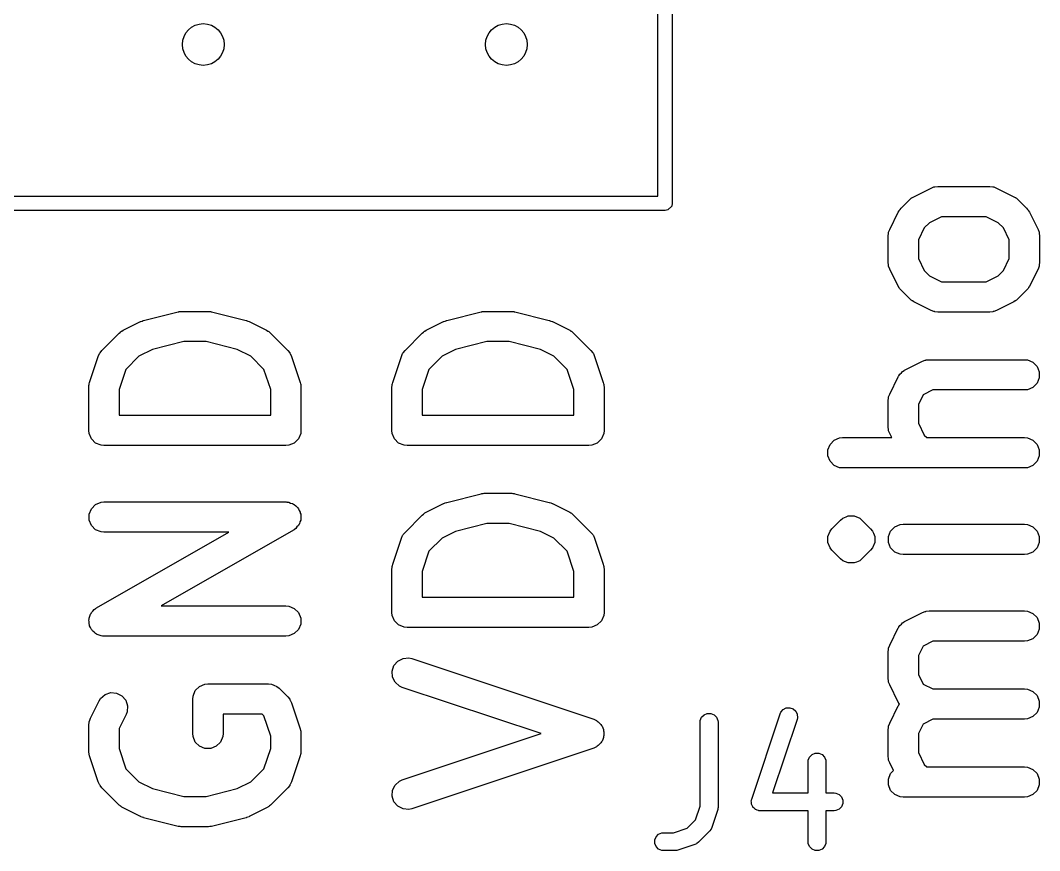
# Model space of a CAD drawing. Extents: x 0.05 to 1.97, y 0.05 to 3.57.
# Drawn here: x 1.5897 to 1.9259, y 2.5341 to 2.8079 of the extents above; entities that cross this region are included whole.
import ezdxf

# ---------------------------------------------------------------- set-up
doc = ezdxf.new("R2010")
doc.units = 0
doc.header["$MEASUREMENT"] = 0
doc.layers.add('BLACK', color=7, linetype='CONTINUOUS')

msp = doc.modelspace()

# ---------------------------------------------------------------- linework, layer by layer
at = {"layer": 'BLACK', "linetype": 'CONTINUOUS'}
for p, q in [((1.8, 2.75), (1.8, 2.95)), ((1.80472, 2.95236), (1.80472, 2.74764)), ((1.88442, 2.7498), (1.89013, 2.75266)), ((1.89013, 2.75266), (1.89105, 2.75301)), ((1.89105, 2.75301), (1.89123, 2.75302)), ((1.89123, 2.75302), (1.89139, 2.75309)), ((1.89139, 2.75309), (1.89237, 2.75319)), ((1.89237, 2.75319), (1.90951, 2.75319)), ((1.90951, 2.75319), (1.91048, 2.75309)), ((1.91048, 2.75309), (1.91065, 2.75302)), ((1.91065, 2.75302), (1.91083, 2.75301)), ((1.91083, 2.75301), (1.91175, 2.75266)), ((1.91175, 2.75266), (1.91746, 2.7498)), ((0.30236, 2.75), (1.8, 2.75)), ((1.80472, 2.74764), (1.80454, 2.74673)), ((1.88026, 2.74601), (1.88312, 2.74887)), ((1.88312, 2.74887), (1.8835, 2.74918)), ((1.8835, 2.74918), (1.88359, 2.74928)), ((1.88359, 2.74928), (1.88374, 2.74938)), ((1.88374, 2.74938), (1.88387, 2.74949)), ((1.88387, 2.74949), (1.884, 2.74954)), ((1.884, 2.74954), (1.88442, 2.7498)), ((1.91746, 2.7498), (1.91788, 2.74954)), ((1.91788, 2.74954), (1.918, 2.74949)), ((1.918, 2.74949), (1.91814, 2.74938)), ((1.91814, 2.74938), (1.91829, 2.74928)), ((1.91829, 2.74928), (1.91838, 2.74918)), ((1.91838, 2.74918), (1.91876, 2.74887)), ((1.91876, 2.74887), (1.92162, 2.74601)), ((1.80236, 2.74528), (0.3, 2.74528)), ((1.80327, 2.74546), (1.80236, 2.74528)), ((1.80454, 2.74673), (1.80327, 2.74546)), ((1.87647, 2.739), (1.87932, 2.74471)), ((1.87932, 2.74471), (1.87959, 2.74513)), ((1.87959, 2.74513), (1.87964, 2.74525)), ((1.87964, 2.74525), (1.87975, 2.74539)), ((1.87975, 2.74539), (1.87985, 2.74554)), ((1.87985, 2.74554), (1.87994, 2.74563)), ((1.87994, 2.74563), (1.88026, 2.74601)), ((1.92162, 2.74601), (1.92193, 2.74563)), ((1.92193, 2.74563), (1.92203, 2.74554)), ((1.92203, 2.74554), (1.92213, 2.74539)), ((1.92213, 2.74539), (1.92224, 2.74525)), ((1.92224, 2.74525), (1.92229, 2.74513)), ((1.92229, 2.74513), (1.92255, 2.74471)), ((1.92255, 2.74471), (1.92541, 2.739)), ((1.88961, 2.74122), (1.8879, 2.73951)), ((1.89355, 2.74319), (1.88961, 2.74122)), ((1.90833, 2.74319), (1.89355, 2.74319)), ((1.91226, 2.74122), (1.90833, 2.74319)), ((1.91397, 2.73951), (1.91226, 2.74122)), ((1.87594, 2.73676), (1.87603, 2.73774)), ((1.87603, 2.73774), (1.8761, 2.7379)), ((1.8761, 2.7379), (1.87612, 2.73808)), ((1.87612, 2.73808), (1.87647, 2.739)), ((1.8879, 2.73951), (1.88594, 2.73558)), ((1.91594, 2.73558), (1.91397, 2.73951)), ((1.92541, 2.739), (1.92576, 2.73808)), ((1.92576, 2.73808), (1.92577, 2.7379)), ((1.92577, 2.7379), (1.92584, 2.73774)), ((1.92584, 2.73774), (1.92594, 2.73676)), ((1.87594, 2.72819), (1.87594, 2.73676)), ((1.88594, 2.73558), (1.88594, 2.72937)), ((1.91594, 2.72937), (1.91594, 2.73558)), ((1.92594, 2.73676), (1.92594, 2.72819)), ((1.87603, 2.72721), (1.87594, 2.72819)), ((1.88594, 2.72937), (1.8879, 2.72544)), ((1.91397, 2.72544), (1.91594, 2.72937)), ((1.92594, 2.72819), (1.92584, 2.72721)), ((1.8761, 2.72705), (1.87603, 2.72721)), ((1.87612, 2.72687), (1.8761, 2.72705)), ((1.87647, 2.72595), (1.87612, 2.72687)), ((1.87932, 2.72024), (1.87647, 2.72595)), ((1.8879, 2.72544), (1.88961, 2.72373)), ((1.91226, 2.72373), (1.91397, 2.72544)), ((1.92541, 2.72595), (1.92255, 2.72024)), ((1.92576, 2.72687), (1.92541, 2.72595)), ((1.92577, 2.72705), (1.92576, 2.72687)), ((1.92584, 2.72721), (1.92577, 2.72705)), ((1.88961, 2.72373), (1.89355, 2.72176)), ((1.89355, 2.72176), (1.90833, 2.72176)), ((1.90833, 2.72176), (1.91226, 2.72373)), ((1.87959, 2.71982), (1.87932, 2.72024)), ((1.87964, 2.7197), (1.87959, 2.71982)), ((1.87975, 2.71956), (1.87964, 2.7197)), ((1.87985, 2.71941), (1.87975, 2.71956)), ((1.87994, 2.71932), (1.87985, 2.71941)), ((1.88026, 2.71894), (1.87994, 2.71932)), ((1.88312, 2.71608), (1.88026, 2.71894)), ((1.92162, 2.71894), (1.91876, 2.71608)), ((1.92193, 2.71932), (1.92162, 2.71894)), ((1.92203, 2.71941), (1.92193, 2.71932)), ((1.92213, 2.71956), (1.92203, 2.71941)), ((1.92224, 2.7197), (1.92213, 2.71956)), ((1.92229, 2.71982), (1.92224, 2.7197)), ((1.92255, 2.72024), (1.92229, 2.71982)), ((1.8835, 2.71577), (1.88312, 2.71608)), ((1.88359, 2.71567), (1.8835, 2.71577)), ((1.88374, 2.71557), (1.88359, 2.71567)), ((1.88387, 2.71546), (1.88374, 2.71557)), ((1.884, 2.71541), (1.88387, 2.71546)), ((1.88442, 2.71515), (1.884, 2.71541)), ((1.89013, 2.71229), (1.88442, 2.71515)), ((1.91746, 2.71515), (1.91175, 2.71229)), ((1.91788, 2.71541), (1.91746, 2.71515)), ((1.918, 2.71546), (1.91788, 2.71541)), ((1.91814, 2.71557), (1.918, 2.71546)), ((1.91829, 2.71567), (1.91814, 2.71557)), ((1.91838, 2.71577), (1.91829, 2.71567)), ((1.91876, 2.71608), (1.91838, 2.71577)), ((1.63031, 2.70899), (1.64174, 2.71184)), ((1.64174, 2.71184), (1.64191, 2.71187)), ((1.64191, 2.71187), (1.64198, 2.7119)), ((1.64198, 2.7119), (1.64234, 2.71193)), ((1.64234, 2.71193), (1.64271, 2.71199)), ((1.64271, 2.71199), (1.64278, 2.71198)), ((1.64278, 2.71198), (1.64295, 2.71199)), ((1.64295, 2.71199), (1.65152, 2.71199)), ((1.65152, 2.71199), (1.65169, 2.71198)), ((1.65169, 2.71198), (1.65177, 2.71199)), ((1.65177, 2.71199), (1.65213, 2.71193)), ((1.65213, 2.71193), (1.6525, 2.7119)), ((1.6525, 2.7119), (1.65257, 2.71187)), ((1.65257, 2.71187), (1.65274, 2.71184)), ((1.65274, 2.71184), (1.66416, 2.70899)), ((1.73031, 2.70899), (1.74174, 2.71184)), ((1.74174, 2.71184), (1.74191, 2.71187)), ((1.74191, 2.71187), (1.74198, 2.7119)), ((1.74198, 2.7119), (1.74234, 2.71193)), ((1.74234, 2.71193), (1.74271, 2.71199)), ((1.74271, 2.71199), (1.74278, 2.71198)), ((1.74278, 2.71198), (1.74295, 2.71199)), ((1.74295, 2.71199), (1.75152, 2.71199)), ((1.75152, 2.71199), (1.75169, 2.71198)), ((1.75169, 2.71198), (1.75177, 2.71199)), ((1.75177, 2.71199), (1.75213, 2.71193)), ((1.75213, 2.71193), (1.7525, 2.7119)), ((1.7525, 2.7119), (1.75257, 2.71187)), ((1.75257, 2.71187), (1.75274, 2.71184)), ((1.75274, 2.71184), (1.76416, 2.70899)), ((1.89105, 2.71194), (1.89013, 2.71229)), ((1.89123, 2.71193), (1.89105, 2.71194)), ((1.89139, 2.71186), (1.89123, 2.71193)), ((1.89237, 2.71176), (1.89139, 2.71186)), ((1.90951, 2.71176), (1.89237, 2.71176)), ((1.91048, 2.71186), (1.90951, 2.71176)), ((1.91065, 2.71193), (1.91048, 2.71186)), ((1.91083, 2.71194), (1.91065, 2.71193)), ((1.91175, 2.71229), (1.91083, 2.71194)), ((1.62357, 2.70575), (1.62929, 2.70861)), ((1.62929, 2.70861), (1.62936, 2.70863)), ((1.62936, 2.70863), (1.62939, 2.70866)), ((1.62939, 2.70866), (1.6298, 2.7088)), ((1.6298, 2.7088), (1.6302, 2.70896)), ((1.6302, 2.70896), (1.63024, 2.70896)), ((1.63024, 2.70896), (1.63031, 2.70899)), ((1.66416, 2.70899), (1.66424, 2.70896)), ((1.66424, 2.70896), (1.66427, 2.70896)), ((1.66427, 2.70896), (1.66468, 2.7088)), ((1.66468, 2.7088), (1.66509, 2.70866)), ((1.66509, 2.70866), (1.66512, 2.70863)), ((1.66512, 2.70863), (1.66519, 2.70861)), ((1.66519, 2.70861), (1.6709, 2.70575)), ((1.72357, 2.70575), (1.72929, 2.70861)), ((1.72929, 2.70861), (1.72936, 2.70863)), ((1.72936, 2.70863), (1.72939, 2.70866)), ((1.72939, 2.70866), (1.7298, 2.7088)), ((1.7298, 2.7088), (1.7302, 2.70896)), ((1.7302, 2.70896), (1.73024, 2.70896)), ((1.73024, 2.70896), (1.73031, 2.70899)), ((1.76416, 2.70899), (1.76424, 2.70896)), ((1.76424, 2.70896), (1.76427, 2.70896)), ((1.76427, 2.70896), (1.76468, 2.7088)), ((1.76468, 2.7088), (1.76509, 2.70866)), ((1.76509, 2.70866), (1.76512, 2.70863)), ((1.76512, 2.70863), (1.76519, 2.70861)), ((1.76519, 2.70861), (1.7709, 2.70575)), ((1.61656, 2.6991), (1.62227, 2.70481)), ((1.62227, 2.70481), (1.62266, 2.70513)), ((1.62266, 2.70513), (1.62274, 2.70523)), ((1.62274, 2.70523), (1.62289, 2.70532)), ((1.62289, 2.70532), (1.62303, 2.70544)), ((1.62303, 2.70544), (1.62315, 2.70549)), ((1.62315, 2.70549), (1.62357, 2.70575)), ((1.6709, 2.70575), (1.67132, 2.70549)), ((1.67132, 2.70549), (1.67144, 2.70544)), ((1.67144, 2.70544), (1.67158, 2.70532)), ((1.67158, 2.70532), (1.67173, 2.70523)), ((1.67173, 2.70523), (1.67182, 2.70513)), ((1.67182, 2.70513), (1.6722, 2.70481)), ((1.6722, 2.70481), (1.67792, 2.6991)), ((1.71656, 2.6991), (1.72227, 2.70481)), ((1.72227, 2.70481), (1.72266, 2.70513)), ((1.72266, 2.70513), (1.72274, 2.70523)), ((1.72274, 2.70523), (1.72289, 2.70532)), ((1.72289, 2.70532), (1.72303, 2.70544)), ((1.72303, 2.70544), (1.72315, 2.70549)), ((1.72315, 2.70549), (1.72357, 2.70575)), ((1.7709, 2.70575), (1.77132, 2.70549)), ((1.77132, 2.70549), (1.77144, 2.70544)), ((1.77144, 2.70544), (1.77158, 2.70532)), ((1.77158, 2.70532), (1.77173, 2.70523)), ((1.77173, 2.70523), (1.77182, 2.70513)), ((1.77182, 2.70513), (1.7722, 2.70481)), ((1.7722, 2.70481), (1.77792, 2.6991)), ((1.64357, 2.70199), (1.63327, 2.69942)), ((1.65091, 2.70199), (1.64357, 2.70199)), ((1.66121, 2.69942), (1.65091, 2.70199)), ((1.74357, 2.70199), (1.73327, 2.69942)), ((1.75091, 2.70199), (1.74357, 2.70199)), ((1.76121, 2.69942), (1.75091, 2.70199)), ((1.61249, 2.68857), (1.61535, 2.69715)), ((1.61535, 2.69715), (1.61575, 2.69804)), ((1.61575, 2.69804), (1.61587, 2.69818)), ((1.61587, 2.69818), (1.61594, 2.69834)), ((1.61594, 2.69834), (1.61656, 2.6991)), ((1.62877, 2.69717), (1.62446, 2.69286)), ((1.63327, 2.69942), (1.62877, 2.69717)), ((1.6657, 2.69717), (1.66121, 2.69942)), ((1.67001, 2.69286), (1.6657, 2.69717)), ((1.67792, 2.6991), (1.67854, 2.69834)), ((1.67854, 2.69834), (1.67861, 2.69818)), ((1.67861, 2.69818), (1.67872, 2.69804)), ((1.67872, 2.69804), (1.67912, 2.69715)), ((1.67912, 2.69715), (1.68198, 2.68857)), ((1.71249, 2.68857), (1.71535, 2.69715)), ((1.71535, 2.69715), (1.71575, 2.69804)), ((1.71575, 2.69804), (1.71587, 2.69818)), ((1.71587, 2.69818), (1.71594, 2.69834)), ((1.71594, 2.69834), (1.71656, 2.6991)), ((1.72877, 2.69717), (1.72446, 2.69286)), ((1.73327, 2.69942), (1.72877, 2.69717)), ((1.7657, 2.69717), (1.76121, 2.69942)), ((1.77001, 2.69286), (1.7657, 2.69717)), ((1.77792, 2.6991), (1.77854, 2.69834)), ((1.77854, 2.69834), (1.77861, 2.69818)), ((1.77861, 2.69818), (1.77872, 2.69804)), ((1.77872, 2.69804), (1.77912, 2.69715)), ((1.77912, 2.69715), (1.78198, 2.68857)), ((1.88156, 2.69266), (1.88727, 2.69552)), ((1.88727, 2.69552), (1.88819, 2.69587)), ((1.88819, 2.69587), (1.88837, 2.69588)), ((1.88837, 2.69588), (1.88853, 2.69595)), ((1.88853, 2.69595), (1.88951, 2.69605)), ((1.88951, 2.69605), (1.92094, 2.69605)), ((1.92094, 2.69605), (1.92191, 2.69595)), ((1.92191, 2.69595), (1.92372, 2.6952)), ((1.92372, 2.6952), (1.9251, 2.69382)), ((1.9251, 2.69382), (1.92584, 2.69202)), ((1.62446, 2.69286), (1.62224, 2.68618)), ((1.67224, 2.68618), (1.67001, 2.69286)), ((1.72446, 2.69286), (1.72224, 2.68618)), ((1.77224, 2.68618), (1.77001, 2.69286)), ((1.87647, 2.68471), (1.87932, 2.69043)), ((1.87932, 2.69043), (1.87943, 2.69059)), ((1.87943, 2.69059), (1.87945, 2.69067)), ((1.87945, 2.69067), (1.87953, 2.69076)), ((1.87953, 2.69076), (1.87985, 2.69125)), ((1.87985, 2.69125), (1.88032, 2.69167)), ((1.88032, 2.69167), (1.88073, 2.69214)), ((1.88073, 2.69214), (1.88122, 2.69245)), ((1.88122, 2.69245), (1.88132, 2.69253)), ((1.88132, 2.69253), (1.8814, 2.69256)), ((1.8814, 2.69256), (1.88156, 2.69266)), ((1.92584, 2.69202), (1.92584, 2.69007)), ((1.61224, 2.68699), (1.61229, 2.68749)), ((1.61224, 2.67271), (1.61224, 2.68699)), ((1.61228, 2.68762), (1.61232, 2.68779)), ((1.61229, 2.68749), (1.61228, 2.68762)), ((1.61232, 2.68779), (1.61233, 2.68797)), ((1.61233, 2.68797), (1.61238, 2.68809)), ((1.61238, 2.68809), (1.61249, 2.68857)), ((1.68198, 2.68857), (1.68209, 2.68809)), ((1.68209, 2.68809), (1.68214, 2.68797)), ((1.68214, 2.68797), (1.68216, 2.68779)), ((1.68216, 2.68779), (1.6822, 2.68762)), ((1.6822, 2.68762), (1.68219, 2.68749)), ((1.68219, 2.68749), (1.68224, 2.68699)), ((1.68224, 2.68699), (1.68224, 2.67271)), ((1.71224, 2.68699), (1.71229, 2.68749)), ((1.71224, 2.67271), (1.71224, 2.68699)), ((1.71228, 2.68762), (1.71232, 2.68779)), ((1.71229, 2.68749), (1.71228, 2.68762)), ((1.71232, 2.68779), (1.71233, 2.68797)), ((1.71233, 2.68797), (1.71238, 2.68809)), ((1.71238, 2.68809), (1.71249, 2.68857)), ((1.78198, 2.68857), (1.78209, 2.68809)), ((1.78209, 2.68809), (1.78214, 2.68797)), ((1.78214, 2.68797), (1.78216, 2.68779)), ((1.78216, 2.68779), (1.7822, 2.68762)), ((1.7822, 2.68762), (1.78219, 2.68749)), ((1.78219, 2.68749), (1.78224, 2.68699)), ((1.78224, 2.68699), (1.78224, 2.67271)), ((1.92372, 2.68689), (1.92191, 2.68614)), ((1.9251, 2.68827), (1.92372, 2.68689)), ((1.92584, 2.69007), (1.9251, 2.68827)), ((1.62224, 2.68618), (1.62224, 2.67771)), ((1.67224, 2.67771), (1.67224, 2.68618)), ((1.72224, 2.68618), (1.72224, 2.67771)), ((1.77224, 2.67771), (1.77224, 2.68618)), ((1.87603, 2.68345), (1.8761, 2.68362)), ((1.8761, 2.68362), (1.87612, 2.6838)), ((1.87612, 2.6838), (1.87647, 2.68471)), ((1.88752, 2.68446), (1.88594, 2.68129)), ((1.89069, 2.68605), (1.88752, 2.68446)), ((1.92094, 2.68605), (1.89069, 2.68605)), ((1.92191, 2.68614), (1.92094, 2.68605)), ((1.87594, 2.68247), (1.87603, 2.68345)), ((1.87594, 2.6739), (1.87594, 2.68247)), ((1.88594, 2.68129), (1.88594, 2.67508)), ((1.62224, 2.67771), (1.67224, 2.67771)), ((1.72224, 2.67771), (1.77224, 2.67771)), ((1.87603, 2.67293), (1.87594, 2.6739)), ((1.88594, 2.67508), (1.8879, 2.67115)), ((1.61233, 2.67173), (1.61224, 2.67271)), ((1.61308, 2.66993), (1.61233, 2.67173)), ((1.68214, 2.67173), (1.68139, 2.66993)), ((1.68224, 2.67271), (1.68214, 2.67173)), ((1.71233, 2.67173), (1.71224, 2.67271)), ((1.71308, 2.66993), (1.71233, 2.67173)), ((1.78214, 2.67173), (1.78139, 2.66993)), ((1.78224, 2.67271), (1.78214, 2.67173)), ((1.85816, 2.66949), (1.85996, 2.67024)), ((1.85996, 2.67024), (1.86094, 2.67033)), ((1.86094, 2.67033), (1.87713, 2.67033)), ((1.8761, 2.67276), (1.87603, 2.67293)), ((1.87612, 2.67258), (1.8761, 2.67276)), ((1.87647, 2.67167), (1.87612, 2.67258)), ((1.87713, 2.67033), (1.87647, 2.67167)), ((1.8879, 2.67115), (1.88872, 2.67033)), ((1.88872, 2.67033), (1.92094, 2.67033)), ((1.92094, 2.67033), (1.92191, 2.67024)), ((1.92191, 2.67024), (1.92372, 2.66949)), ((1.61446, 2.66855), (1.61308, 2.66993)), ((1.61626, 2.6678), (1.61446, 2.66855)), ((1.61724, 2.66771), (1.61626, 2.6678)), ((1.67724, 2.66771), (1.61724, 2.66771)), ((1.67821, 2.6678), (1.67724, 2.66771)), ((1.68001, 2.66855), (1.67821, 2.6678)), ((1.68139, 2.66993), (1.68001, 2.66855)), ((1.71446, 2.66855), (1.71308, 2.66993)), ((1.71626, 2.6678), (1.71446, 2.66855)), ((1.71724, 2.66771), (1.71626, 2.6678)), ((1.77724, 2.66771), (1.71724, 2.66771)), ((1.77821, 2.6678), (1.77724, 2.66771)), ((1.78001, 2.66855), (1.77821, 2.6678)), ((1.78139, 2.66993), (1.78001, 2.66855)), ((1.85603, 2.66631), (1.85678, 2.66811)), ((1.85678, 2.66811), (1.85816, 2.66949)), ((1.92372, 2.66949), (1.9251, 2.66811)), ((1.9251, 2.66811), (1.92584, 2.66631)), ((1.85603, 2.66436), (1.85603, 2.66631)), ((1.85678, 2.66255), (1.85603, 2.66436)), ((1.92584, 2.66436), (1.9251, 2.66255)), ((1.92584, 2.66631), (1.92584, 2.66436)), ((1.85816, 2.66117), (1.85678, 2.66255)), ((1.85996, 2.66043), (1.85816, 2.66117)), ((1.86094, 2.66033), (1.85996, 2.66043)), ((1.92094, 2.66033), (1.86094, 2.66033)), ((1.92191, 2.66043), (1.92094, 2.66033)), ((1.92372, 2.66117), (1.92191, 2.66043)), ((1.9251, 2.66255), (1.92372, 2.66117)), ((1.73031, 2.64899), (1.74174, 2.65184)), ((1.74174, 2.65184), (1.74191, 2.65187)), ((1.74191, 2.65187), (1.74198, 2.6519)), ((1.74198, 2.6519), (1.74234, 2.65193)), ((1.74234, 2.65193), (1.74271, 2.65199)), ((1.74271, 2.65199), (1.74278, 2.65198)), ((1.74278, 2.65198), (1.74295, 2.65199)), ((1.74295, 2.65199), (1.75152, 2.65199)), ((1.75152, 2.65199), (1.75169, 2.65198)), ((1.75169, 2.65198), (1.75177, 2.65199)), ((1.75177, 2.65199), (1.75213, 2.65193)), ((1.75213, 2.65193), (1.7525, 2.6519)), ((1.7525, 2.6519), (1.75257, 2.65187)), ((1.75257, 2.65187), (1.75274, 2.65184)), ((1.75274, 2.65184), (1.76416, 2.64899)), ((1.61233, 2.64511), (1.61308, 2.64691)), ((1.61308, 2.64691), (1.61446, 2.64829)), ((1.61446, 2.64829), (1.61626, 2.64904)), ((1.61626, 2.64904), (1.61724, 2.64914)), ((1.61724, 2.64914), (1.67724, 2.64914)), ((1.67724, 2.64914), (1.67749, 2.64911)), ((1.67749, 2.64911), (1.67759, 2.64912)), ((1.67759, 2.64912), (1.67771, 2.64909)), ((1.67771, 2.64909), (1.67821, 2.64904)), ((1.67821, 2.64904), (1.67883, 2.64878)), ((1.67883, 2.64878), (1.67947, 2.64861)), ((1.67947, 2.64861), (1.67972, 2.64841)), ((1.67972, 2.64841), (1.68001, 2.64829)), ((1.68001, 2.64829), (1.68049, 2.64782)), ((1.68049, 2.64782), (1.68101, 2.64742)), ((1.68101, 2.64742), (1.68117, 2.64714)), ((1.68117, 2.64714), (1.68139, 2.64691)), ((1.68139, 2.64691), (1.68165, 2.6463)), ((1.72357, 2.64575), (1.72929, 2.64861)), ((1.72929, 2.64861), (1.72936, 2.64863)), ((1.72936, 2.64863), (1.72939, 2.64866)), ((1.72939, 2.64866), (1.7298, 2.6488)), ((1.7298, 2.6488), (1.7302, 2.64896)), ((1.7302, 2.64896), (1.73024, 2.64896)), ((1.73024, 2.64896), (1.73031, 2.64899)), ((1.76416, 2.64899), (1.76424, 2.64896)), ((1.76424, 2.64896), (1.76427, 2.64896)), ((1.76427, 2.64896), (1.76468, 2.6488)), ((1.76468, 2.6488), (1.76509, 2.64866)), ((1.76509, 2.64866), (1.76512, 2.64863)), ((1.76512, 2.64863), (1.76519, 2.64861)), ((1.76519, 2.64861), (1.7709, 2.64575)), ((1.61233, 2.64316), (1.61233, 2.64511)), ((1.61308, 2.64136), (1.61233, 2.64316)), ((1.68165, 2.6463), (1.68198, 2.64572)), ((1.68214, 2.64316), (1.68189, 2.64255)), ((1.68198, 2.64572), (1.68202, 2.64541)), ((1.68202, 2.64541), (1.68214, 2.64511)), ((1.68214, 2.64511), (1.68214, 2.64445)), ((1.68214, 2.64445), (1.68222, 2.64379)), ((1.68222, 2.64379), (1.68214, 2.64348)), ((1.68214, 2.64348), (1.68214, 2.64316)), ((1.71656, 2.6391), (1.72227, 2.64481)), ((1.72227, 2.64481), (1.72266, 2.64513)), ((1.72266, 2.64513), (1.72274, 2.64523)), ((1.72274, 2.64523), (1.72289, 2.64532)), ((1.72289, 2.64532), (1.72303, 2.64544)), ((1.72303, 2.64544), (1.72315, 2.64549)), ((1.72315, 2.64549), (1.72357, 2.64575)), ((1.7709, 2.64575), (1.77132, 2.64549)), ((1.77132, 2.64549), (1.77144, 2.64544)), ((1.77144, 2.64544), (1.77158, 2.64532)), ((1.77158, 2.64532), (1.77173, 2.64523)), ((1.77173, 2.64523), (1.77182, 2.64513)), ((1.77182, 2.64513), (1.7722, 2.64481)), ((1.7722, 2.64481), (1.77792, 2.6391)), ((1.86026, 2.64315), (1.86102, 2.64377)), ((1.86102, 2.64377), (1.86207, 2.64421)), ((1.86207, 2.64421), (1.86282, 2.64452)), ((1.86282, 2.64452), (1.86477, 2.64452)), ((1.86477, 2.64452), (1.86477, 2.64452)), ((1.86477, 2.64452), (1.86657, 2.64377)), ((1.86657, 2.64377), (1.86657, 2.64377)), ((1.86657, 2.64377), (1.86733, 2.64315)), ((1.61446, 2.63998), (1.61308, 2.64136)), ((1.61626, 2.63923), (1.61446, 2.63998)), ((1.67992, 2.63994), (1.67972, 2.63979)), ((1.68001, 2.63998), (1.67992, 2.63994)), ((1.68011, 2.64007), (1.68001, 2.63998)), ((1.68052, 2.64036), (1.68011, 2.64007)), ((1.68092, 2.64089), (1.68052, 2.64036)), ((1.68139, 2.64136), (1.68092, 2.64089)), ((1.68152, 2.64165), (1.68139, 2.64136)), ((1.68171, 2.6419), (1.68152, 2.64165)), ((1.68189, 2.64255), (1.68171, 2.6419)), ((1.74357, 2.64199), (1.73327, 2.63942)), ((1.75091, 2.64199), (1.74357, 2.64199)), ((1.76121, 2.63942), (1.75091, 2.64199)), ((1.85678, 2.63954), (1.8574, 2.6403)), ((1.8574, 2.6403), (1.86026, 2.64315)), ((1.86733, 2.64315), (1.87019, 2.6403)), ((1.87019, 2.6403), (1.87081, 2.63954)), ((1.87678, 2.63954), (1.87816, 2.64092)), ((1.87816, 2.64092), (1.87996, 2.64166)), ((1.87996, 2.64166), (1.88094, 2.64176)), ((1.88094, 2.64176), (1.92094, 2.64176)), ((1.92094, 2.64176), (1.92191, 2.64166)), ((1.92191, 2.64166), (1.92372, 2.64092)), ((1.92372, 2.64092), (1.9251, 2.63954)), ((1.61476, 2.61419), (1.65841, 2.63914)), ((1.61724, 2.63914), (1.61626, 2.63923)), ((1.65841, 2.63914), (1.61724, 2.63914)), ((1.67972, 2.63979), (1.63606, 2.61485)), ((1.71249, 2.62857), (1.71535, 2.63715)), ((1.71535, 2.63715), (1.71575, 2.63804)), ((1.71575, 2.63804), (1.71587, 2.63818)), ((1.71587, 2.63818), (1.71594, 2.63834)), ((1.71594, 2.63834), (1.71656, 2.6391)), ((1.72877, 2.63717), (1.72446, 2.63286)), ((1.73327, 2.63942), (1.72877, 2.63717)), ((1.7657, 2.63717), (1.76121, 2.63942)), ((1.77001, 2.63286), (1.7657, 2.63717)), ((1.77792, 2.6391), (1.77854, 2.63834)), ((1.77854, 2.63834), (1.77861, 2.63818)), ((1.77861, 2.63818), (1.77872, 2.63804)), ((1.77872, 2.63804), (1.77912, 2.63715)), ((1.77912, 2.63715), (1.78198, 2.62857)), ((1.85603, 2.63774), (1.85678, 2.63954)), ((1.85603, 2.63578), (1.85603, 2.63774)), ((1.85678, 2.63954), (1.85678, 2.63954)), ((1.87081, 2.63954), (1.87081, 2.63954)), ((1.87081, 2.63954), (1.87112, 2.63879)), ((1.87112, 2.63879), (1.87156, 2.63774)), ((1.87156, 2.63774), (1.87156, 2.63578)), ((1.87603, 2.63774), (1.87678, 2.63954)), ((1.87603, 2.63578), (1.87603, 2.63774)), ((1.9251, 2.63954), (1.92584, 2.63774)), ((1.92584, 2.63774), (1.92584, 2.63578)), ((1.85678, 2.63398), (1.85603, 2.63578)), ((1.8574, 2.63322), (1.85678, 2.63398)), ((1.86026, 2.63037), (1.8574, 2.63322)), ((1.87019, 2.63322), (1.86733, 2.63037)), ((1.87081, 2.63398), (1.87019, 2.63322)), ((1.87156, 2.63578), (1.87081, 2.63398)), ((1.87081, 2.63398), (1.87081, 2.63398)), ((1.87081, 2.63398), (1.87081, 2.63398)), ((1.87678, 2.63398), (1.87603, 2.63578)), ((1.87816, 2.6326), (1.87678, 2.63398)), ((1.9251, 2.63398), (1.92372, 2.6326)), ((1.92584, 2.63578), (1.9251, 2.63398)), ((1.72446, 2.63286), (1.72224, 2.62618)), ((1.77224, 2.62618), (1.77001, 2.63286)), ((1.86102, 2.62975), (1.86026, 2.63037)), ((1.86282, 2.629), (1.86102, 2.62975)), ((1.86657, 2.62975), (1.86552, 2.62931)), ((1.86733, 2.63037), (1.86657, 2.62975)), ((1.86657, 2.62975), (1.86657, 2.62975)), ((1.87996, 2.63186), (1.87816, 2.6326)), ((1.88094, 2.63176), (1.87996, 2.63186)), ((1.92094, 2.63176), (1.88094, 2.63176)), ((1.92191, 2.63186), (1.92094, 2.63176)), ((1.92372, 2.6326), (1.92191, 2.63186)), ((1.71224, 2.62699), (1.71229, 2.62749)), ((1.71224, 2.61271), (1.71224, 2.62699)), ((1.71228, 2.62762), (1.71232, 2.62779)), ((1.71229, 2.62749), (1.71228, 2.62762)), ((1.71232, 2.62779), (1.71233, 2.62797)), ((1.71233, 2.62797), (1.71238, 2.62809)), ((1.71238, 2.62809), (1.71249, 2.62857)), ((1.78198, 2.62857), (1.78209, 2.62809)), ((1.78209, 2.62809), (1.78214, 2.62797)), ((1.78214, 2.62797), (1.78216, 2.62779)), ((1.78216, 2.62779), (1.7822, 2.62762)), ((1.7822, 2.62762), (1.78219, 2.62749)), ((1.78219, 2.62749), (1.78224, 2.62699)), ((1.78224, 2.62699), (1.78224, 2.61271)), ((1.86477, 2.629), (1.86282, 2.629)), ((1.86282, 2.629), (1.86282, 2.629)), ((1.86552, 2.62931), (1.86477, 2.629)), ((1.72224, 2.62618), (1.72224, 2.61771)), ((1.77224, 2.61771), (1.77224, 2.62618)), ((1.72224, 2.61771), (1.77224, 2.61771)), ((1.61308, 2.61263), (1.61355, 2.6131)), ((1.61355, 2.6131), (1.61396, 2.61362)), ((1.61396, 2.61362), (1.61437, 2.61391)), ((1.61437, 2.61391), (1.61446, 2.61401)), ((1.61446, 2.61401), (1.61455, 2.61404)), ((1.61455, 2.61404), (1.61476, 2.61419)), ((1.63606, 2.61485), (1.67724, 2.61485)), ((1.67724, 2.61485), (1.67821, 2.61475)), ((1.67821, 2.61475), (1.68001, 2.61401)), ((1.68001, 2.61401), (1.68139, 2.61263)), ((1.88727, 2.61266), (1.88819, 2.61301)), ((1.88819, 2.61301), (1.88837, 2.61302)), ((1.88837, 2.61302), (1.88853, 2.61309)), ((1.88853, 2.61309), (1.88951, 2.61319)), ((1.88951, 2.61319), (1.92094, 2.61319)), ((1.92094, 2.61319), (1.92191, 2.61309)), ((1.92191, 2.61309), (1.92372, 2.61235)), ((1.61225, 2.6102), (1.61233, 2.61051)), ((1.61233, 2.60954), (1.61225, 2.6102)), ((1.61233, 2.61083), (1.61259, 2.61144)), ((1.61233, 2.61051), (1.61233, 2.61083)), ((1.61233, 2.60887), (1.61233, 2.60954)), ((1.61259, 2.61144), (1.61276, 2.61208)), ((1.61276, 2.61208), (1.61296, 2.61233)), ((1.61296, 2.61233), (1.61308, 2.61263)), ((1.68139, 2.61263), (1.68214, 2.61083)), ((1.68214, 2.61083), (1.68214, 2.60887)), ((1.71233, 2.61173), (1.71224, 2.61271)), ((1.71308, 2.60993), (1.71233, 2.61173)), ((1.71446, 2.60855), (1.71308, 2.60993)), ((1.78139, 2.60993), (1.78001, 2.60855)), ((1.78214, 2.61173), (1.78139, 2.60993)), ((1.78224, 2.61271), (1.78214, 2.61173)), ((1.88073, 2.60928), (1.88122, 2.60959)), ((1.88122, 2.60959), (1.88132, 2.60968)), ((1.88132, 2.60968), (1.8814, 2.6097)), ((1.8814, 2.6097), (1.88156, 2.6098)), ((1.88156, 2.6098), (1.88727, 2.61266)), ((1.92372, 2.61235), (1.9251, 2.61097)), ((1.9251, 2.61097), (1.92584, 2.60916)), ((1.61246, 2.60858), (1.61233, 2.60887)), ((1.6125, 2.60826), (1.61246, 2.60858)), ((1.61283, 2.60769), (1.6125, 2.60826)), ((1.61308, 2.60707), (1.61283, 2.60769)), ((1.61331, 2.60685), (1.61308, 2.60707)), ((1.61346, 2.60657), (1.61331, 2.60685)), ((1.61399, 2.60616), (1.61346, 2.60657)), ((1.68139, 2.60707), (1.68001, 2.60569)), ((1.68214, 2.60887), (1.68139, 2.60707)), ((1.71626, 2.6078), (1.71446, 2.60855)), ((1.71724, 2.60771), (1.71626, 2.6078)), ((1.77724, 2.60771), (1.71724, 2.60771)), ((1.77821, 2.6078), (1.77724, 2.60771)), ((1.78001, 2.60855), (1.77821, 2.6078)), ((1.87647, 2.60185), (1.87932, 2.60757)), ((1.87932, 2.60757), (1.87943, 2.60773)), ((1.87943, 2.60773), (1.87945, 2.60781)), ((1.87945, 2.60781), (1.87953, 2.6079)), ((1.87953, 2.6079), (1.87985, 2.6084)), ((1.87985, 2.6084), (1.88032, 2.60881)), ((1.88032, 2.60881), (1.88073, 2.60928)), ((1.92584, 2.60721), (1.9251, 2.60541)), ((1.92584, 2.60916), (1.92584, 2.60721)), ((1.61446, 2.60569), (1.61399, 2.60616)), ((1.61475, 2.60557), (1.61446, 2.60569)), ((1.61501, 2.60538), (1.61475, 2.60557)), ((1.61565, 2.6052), (1.61501, 2.60538)), ((1.61626, 2.60495), (1.61565, 2.6052)), ((1.61676, 2.6049), (1.61626, 2.60495)), ((1.61689, 2.60486), (1.61676, 2.6049)), ((1.61699, 2.60487), (1.61689, 2.60486)), ((1.61724, 2.60485), (1.61699, 2.60487)), ((1.67724, 2.60485), (1.61724, 2.60485)), ((1.67821, 2.60495), (1.67724, 2.60485)), ((1.68001, 2.60569), (1.67821, 2.60495)), ((1.89069, 2.60319), (1.88752, 2.60161)), ((1.92094, 2.60319), (1.89069, 2.60319)), ((1.92191, 2.60329), (1.92094, 2.60319)), ((1.92372, 2.60403), (1.92191, 2.60329)), ((1.9251, 2.60541), (1.92372, 2.60403)), ((1.87594, 2.59962), (1.87603, 2.60059)), ((1.87594, 2.59105), (1.87594, 2.59962)), ((1.87603, 2.60059), (1.8761, 2.60076)), ((1.8761, 2.60076), (1.87612, 2.60094)), ((1.87612, 2.60094), (1.87647, 2.60185)), ((1.88752, 2.60161), (1.88594, 2.59844)), ((1.71289, 2.59518), (1.71417, 2.59666)), ((1.71417, 2.59666), (1.71592, 2.59753)), ((1.71592, 2.59753), (1.71786, 2.59767)), ((1.71786, 2.59767), (1.71882, 2.59745)), ((1.71882, 2.59745), (1.77882, 2.57745)), ((1.88594, 2.59844), (1.88594, 2.59223)), ((1.71228, 2.59333), (1.71289, 2.59518)), ((1.71241, 2.59139), (1.71228, 2.59333)), ((1.71329, 2.58964), (1.71241, 2.59139)), ((1.71476, 2.58836), (1.71329, 2.58964)), ((1.87603, 2.59007), (1.87594, 2.59105)), ((1.8761, 2.5899), (1.87603, 2.59007)), ((1.87612, 2.58973), (1.8761, 2.5899)), ((1.87647, 2.58881), (1.87612, 2.58973)), ((1.88594, 2.59223), (1.88752, 2.58906)), ((1.61762, 2.58562), (1.61947, 2.58624)), ((1.61947, 2.58624), (1.62141, 2.5861)), ((1.62141, 2.5861), (1.62316, 2.58523)), ((1.64662, 2.58511), (1.64737, 2.58691)), ((1.64737, 2.58691), (1.64874, 2.58829)), ((1.64874, 2.58829), (1.65055, 2.58904)), ((1.65055, 2.58904), (1.65152, 2.58914)), ((1.65152, 2.58914), (1.67152, 2.58914)), ((1.67152, 2.58914), (1.6725, 2.58904)), ((1.6725, 2.58904), (1.6725, 2.58904)), ((1.6725, 2.58904), (1.67324, 2.58873)), ((1.67324, 2.58873), (1.6743, 2.58829)), ((1.6743, 2.58829), (1.6743, 2.58829)), ((1.6743, 2.58829), (1.67506, 2.58767)), ((1.67506, 2.58767), (1.67792, 2.58481)), ((1.71566, 2.58796), (1.71476, 2.58836)), ((1.76143, 2.57271), (1.71566, 2.58796)), ((1.87932, 2.5831), (1.87647, 2.58881)), ((1.88752, 2.58906), (1.89069, 2.58747)), ((1.89069, 2.58747), (1.92094, 2.58747)), ((1.92094, 2.58747), (1.92191, 2.58738)), ((1.92191, 2.58738), (1.92372, 2.58663)), ((1.92372, 2.58663), (1.9251, 2.58525)), ((1.61277, 2.5778), (1.61562, 2.58351)), ((1.61562, 2.58351), (1.61614, 2.58434)), ((1.61614, 2.58434), (1.61762, 2.58562)), ((1.62316, 2.58523), (1.62444, 2.58375)), ((1.62444, 2.58375), (1.62505, 2.5819)), ((1.64652, 2.58414), (1.64662, 2.58511)), ((1.64652, 2.57271), (1.64652, 2.58414)), ((1.67792, 2.58481), (1.67854, 2.58406)), ((1.67854, 2.58406), (1.67861, 2.58389)), ((1.67861, 2.58389), (1.67872, 2.58375)), ((1.67872, 2.58375), (1.67912, 2.58286)), ((1.67912, 2.58286), (1.68198, 2.57429)), ((1.87943, 2.58293), (1.87932, 2.5831)), ((1.87945, 2.58286), (1.87943, 2.58293)), ((1.87953, 2.58276), (1.87945, 2.58286)), ((1.87971, 2.58247), (1.87953, 2.58276)), ((1.9251, 2.58525), (1.92584, 2.58345)), ((1.92584, 2.58345), (1.92584, 2.5815)), ((1.62492, 2.57996), (1.62457, 2.57904)), ((1.62505, 2.5819), (1.62492, 2.57996)), ((1.81524, 2.57892), (1.8163, 2.57936)), ((1.8163, 2.57936), (1.81745, 2.57936)), ((1.81745, 2.57936), (1.81852, 2.57892)), ((1.83095, 2.55115), (1.84032, 2.57927)), ((1.84032, 2.57927), (1.84056, 2.5798)), ((1.84056, 2.5798), (1.84131, 2.58067)), ((1.84131, 2.58067), (1.84234, 2.58119)), ((1.84234, 2.58119), (1.84349, 2.58127)), ((1.84349, 2.58127), (1.84459, 2.5809)), ((1.84459, 2.5809), (1.84546, 2.58015)), ((1.84546, 2.58015), (1.84597, 2.57912)), ((1.87647, 2.57614), (1.87932, 2.58185)), ((1.87932, 2.58185), (1.87943, 2.58202)), ((1.87943, 2.58202), (1.87945, 2.58209)), ((1.87945, 2.58209), (1.87953, 2.58219)), ((1.87953, 2.58219), (1.87971, 2.58247)), ((1.9251, 2.5797), (1.92372, 2.57832)), ((1.92584, 2.5815), (1.9251, 2.5797)), ((1.61224, 2.57556), (1.61233, 2.57654)), ((1.61233, 2.57654), (1.6124, 2.57671)), ((1.6124, 2.57671), (1.61241, 2.57688)), ((1.61241, 2.57688), (1.61277, 2.5778)), ((1.62457, 2.57904), (1.62224, 2.57438)), ((1.66945, 2.57914), (1.65652, 2.57914)), ((1.65652, 2.57914), (1.65652, 2.57271)), ((1.67001, 2.57858), (1.66945, 2.57914)), ((1.67224, 2.5719), (1.67001, 2.57858)), ((1.77882, 2.57745), (1.77971, 2.57705)), ((1.77971, 2.57705), (1.77998, 2.57682)), ((1.77998, 2.57682), (1.7803, 2.57666)), ((1.7803, 2.57666), (1.78071, 2.57618)), ((1.78071, 2.57618), (1.78119, 2.57577)), ((1.81392, 2.57646), (1.81398, 2.57704)), ((1.81392, 2.54882), (1.81392, 2.57646)), ((1.81398, 2.57704), (1.81442, 2.5781)), ((1.81442, 2.5781), (1.81524, 2.57892)), ((1.81852, 2.57892), (1.81933, 2.5781)), ((1.81933, 2.5781), (1.81977, 2.57704)), ((1.81977, 2.57704), (1.81983, 2.57646)), ((1.81983, 2.57646), (1.81983, 2.54834)), ((1.84592, 2.5774), (1.83785, 2.55317)), ((1.84605, 2.57797), (1.84592, 2.5774)), ((1.84597, 2.57912), (1.84605, 2.57797)), ((1.87612, 2.57522), (1.87647, 2.57614)), ((1.89069, 2.57747), (1.88752, 2.57589)), ((1.92094, 2.57747), (1.89069, 2.57747)), ((1.92191, 2.57757), (1.92094, 2.57747)), ((1.92372, 2.57832), (1.92191, 2.57757)), ((1.61224, 2.56699), (1.61224, 2.57556)), ((1.62224, 2.57438), (1.62224, 2.5678)), ((1.64662, 2.57173), (1.64652, 2.57271)), ((1.65652, 2.57271), (1.65643, 2.57173)), ((1.68198, 2.57429), (1.68209, 2.5738)), ((1.68209, 2.5738), (1.68214, 2.57368)), ((1.68214, 2.57368), (1.68216, 2.57351)), ((1.68216, 2.57351), (1.6822, 2.57333)), ((1.6822, 2.57333), (1.68219, 2.5732)), ((1.68219, 2.5732), (1.68224, 2.57271)), ((1.68224, 2.57271), (1.68224, 2.56699)), ((1.71566, 2.55745), (1.76143, 2.57271)), ((1.78119, 2.57577), (1.78135, 2.57545)), ((1.78135, 2.57545), (1.78158, 2.57518)), ((1.78158, 2.57518), (1.78178, 2.57459)), ((1.78178, 2.57459), (1.78206, 2.57403)), ((1.78206, 2.57403), (1.78208, 2.57367)), ((1.78208, 2.57367), (1.7822, 2.57333)), ((1.7822, 2.57333), (1.78215, 2.57271)), ((1.78215, 2.57271), (1.7822, 2.57208)), ((1.87594, 2.5739), (1.87603, 2.57488)), ((1.87594, 2.56533), (1.87594, 2.5739)), ((1.87603, 2.57488), (1.8761, 2.57504)), ((1.8761, 2.57504), (1.87612, 2.57522)), ((1.88752, 2.57589), (1.88594, 2.57272)), ((1.88594, 2.57272), (1.88594, 2.56651)), ((1.64737, 2.56993), (1.64662, 2.57173)), ((1.64874, 2.56855), (1.64737, 2.56993)), ((1.65568, 2.56993), (1.6543, 2.56855)), ((1.65643, 2.57173), (1.65568, 2.56993)), ((1.67224, 2.5678), (1.67224, 2.5719)), ((1.78071, 2.56923), (1.7803, 2.56876)), ((1.78119, 2.56964), (1.78071, 2.56923)), ((1.78135, 2.56996), (1.78119, 2.56964)), ((1.78158, 2.57023), (1.78135, 2.56996)), ((1.78178, 2.57083), (1.78158, 2.57023)), ((1.78206, 2.57139), (1.78178, 2.57083)), ((1.78208, 2.57174), (1.78206, 2.57139)), ((1.7822, 2.57208), (1.78208, 2.57174)), ((1.61229, 2.5665), (1.61224, 2.56699)), ((1.61228, 2.56637), (1.61229, 2.5665)), ((1.61232, 2.56619), (1.61228, 2.56637)), ((1.61233, 2.56602), (1.61232, 2.56619)), ((1.61238, 2.5659), (1.61233, 2.56602)), ((1.61249, 2.56541), (1.61238, 2.5659)), ((1.62224, 2.5678), (1.62446, 2.56112)), ((1.65055, 2.5678), (1.64874, 2.56855)), ((1.6525, 2.5678), (1.65055, 2.5678)), ((1.6543, 2.56855), (1.6525, 2.5678)), ((1.67001, 2.56112), (1.67224, 2.5678)), ((1.68209, 2.5659), (1.68198, 2.56541)), ((1.68214, 2.56602), (1.68209, 2.5659)), ((1.68216, 2.56619), (1.68214, 2.56602)), ((1.6822, 2.56637), (1.68216, 2.56619)), ((1.68224, 2.56699), (1.68219, 2.5665)), ((1.68219, 2.5665), (1.6822, 2.56637)), ((1.77882, 2.56796), (1.71882, 2.54796)), ((1.77971, 2.56836), (1.77882, 2.56796)), ((1.77998, 2.5686), (1.77971, 2.56836)), ((1.7803, 2.56876), (1.77998, 2.5686)), ((1.85086, 2.5658), (1.85192, 2.56624)), ((1.85192, 2.56624), (1.85307, 2.56624)), ((1.85307, 2.56624), (1.85414, 2.5658)), ((1.88594, 2.56651), (1.8879, 2.56258)), ((1.61535, 2.55684), (1.61249, 2.56541)), ((1.68198, 2.56541), (1.67912, 2.55684)), ((1.84954, 2.56334), (1.8496, 2.56392)), ((1.84954, 2.55317), (1.84954, 2.56334)), ((1.8496, 2.56392), (1.85004, 2.56498)), ((1.85004, 2.56498), (1.85086, 2.5658)), ((1.85414, 2.5658), (1.85495, 2.56498)), ((1.85495, 2.56498), (1.85539, 2.56392)), ((1.85539, 2.56392), (1.85545, 2.56334)), ((1.85545, 2.56334), (1.85545, 2.55317)), ((1.87603, 2.56436), (1.87594, 2.56533)), ((1.8761, 2.56419), (1.87603, 2.56436)), ((1.87612, 2.56401), (1.8761, 2.56419)), ((1.87647, 2.5631), (1.87612, 2.56401)), ((1.87776, 2.56051), (1.87647, 2.5631)), ((1.8879, 2.56258), (1.88872, 2.56176)), ((1.62446, 2.56112), (1.62877, 2.55682)), ((1.6657, 2.55682), (1.67001, 2.56112)), ((1.87603, 2.55774), (1.87678, 2.55954)), ((1.87678, 2.55954), (1.87776, 2.56051)), ((1.88872, 2.56176), (1.92094, 2.56176)), ((1.92094, 2.56176), (1.92191, 2.56166)), ((1.92191, 2.56166), (1.92372, 2.56092)), ((1.92372, 2.56092), (1.9251, 2.55954)), ((1.9251, 2.55954), (1.92584, 2.55774)), ((1.61575, 2.55594), (1.61535, 2.55684)), ((1.61587, 2.55581), (1.61575, 2.55594)), ((1.61594, 2.55564), (1.61587, 2.55581)), ((1.62877, 2.55682), (1.63327, 2.55457)), ((1.66121, 2.55457), (1.6657, 2.55682)), ((1.67861, 2.55581), (1.67854, 2.55564)), ((1.67872, 2.55594), (1.67861, 2.55581)), ((1.67912, 2.55684), (1.67872, 2.55594)), ((1.71241, 2.55403), (1.71329, 2.55577)), ((1.71329, 2.55577), (1.71476, 2.55705)), ((1.71476, 2.55705), (1.71566, 2.55745)), ((1.87603, 2.55578), (1.87603, 2.55774)), ((1.87678, 2.55398), (1.87603, 2.55578)), ((1.92584, 2.55578), (1.9251, 2.55398)), ((1.92584, 2.55774), (1.92584, 2.55578)), ((1.61656, 2.55489), (1.61594, 2.55564)), ((1.62227, 2.54917), (1.61656, 2.55489)), ((1.63327, 2.55457), (1.64357, 2.55199)), ((1.65091, 2.55199), (1.66121, 2.55457)), ((1.67792, 2.55489), (1.6722, 2.54917)), ((1.67854, 2.55564), (1.67792, 2.55489)), ((1.71228, 2.55208), (1.71241, 2.55403)), ((1.83785, 2.55317), (1.84954, 2.55317)), ((1.85545, 2.55317), (1.85812, 2.55317)), ((1.85812, 2.55317), (1.8587, 2.55311)), ((1.8587, 2.55311), (1.85976, 2.55267)), ((1.85976, 2.55267), (1.86058, 2.55186)), ((1.87816, 2.5526), (1.87678, 2.55398)), ((1.87996, 2.55186), (1.87816, 2.5526)), ((1.92372, 2.5526), (1.92191, 2.55186)), ((1.9251, 2.55398), (1.92372, 2.5526)), ((1.62266, 2.54886), (1.62227, 2.54917)), ((1.64357, 2.55199), (1.65091, 2.55199)), ((1.6722, 2.54917), (1.67182, 2.54886)), ((1.71289, 2.55023), (1.71228, 2.55208)), ((1.71417, 2.54876), (1.71289, 2.55023)), ((1.83082, 2.55059), (1.83085, 2.55073)), ((1.83085, 2.55011), (1.83082, 2.55059)), ((1.83085, 2.55079), (1.83088, 2.55087)), ((1.83085, 2.55073), (1.83085, 2.55079)), ((1.83085, 2.54964), (1.83085, 2.55011)), ((1.83089, 2.54954), (1.83085, 2.54964)), ((1.83088, 2.55087), (1.83095, 2.55115)), ((1.8309, 2.54944), (1.83089, 2.54954)), ((1.83111, 2.54901), (1.8309, 2.54944)), ((1.83129, 2.54858), (1.83111, 2.54901)), ((1.86058, 2.55186), (1.86102, 2.55079)), ((1.86102, 2.54964), (1.86058, 2.54858)), ((1.86102, 2.55079), (1.86102, 2.54964)), ((1.88094, 2.55176), (1.87996, 2.55186)), ((1.92094, 2.55176), (1.88094, 2.55176)), ((1.92191, 2.55186), (1.92094, 2.55176)), ((1.62274, 2.54876), (1.62266, 2.54886)), ((1.62289, 2.54866), (1.62274, 2.54876)), ((1.62303, 2.54855), (1.62289, 2.54866)), ((1.62315, 2.5485), (1.62303, 2.54855)), ((1.62357, 2.54823), (1.62315, 2.5485)), ((1.62929, 2.54538), (1.62357, 2.54823)), ((1.6709, 2.54823), (1.66519, 2.54538)), ((1.67132, 2.5485), (1.6709, 2.54823)), ((1.67144, 2.54855), (1.67132, 2.5485)), ((1.67158, 2.54866), (1.67144, 2.54855)), ((1.67173, 2.54876), (1.67158, 2.54866)), ((1.67182, 2.54886), (1.67173, 2.54876)), ((1.71592, 2.54788), (1.71417, 2.54876)), ((1.71786, 2.54775), (1.71592, 2.54788)), ((1.71882, 2.54796), (1.71786, 2.54775)), ((1.81242, 2.54431), (1.81392, 2.54882)), ((1.81968, 2.54741), (1.8178, 2.54178)), ((1.81974, 2.54769), (1.81968, 2.54741)), ((1.81977, 2.54777), (1.81974, 2.54769)), ((1.81978, 2.54787), (1.81977, 2.54777)), ((1.81981, 2.54797), (1.81978, 2.54787)), ((1.81983, 2.54834), (1.8198, 2.54805)), ((1.8198, 2.54805), (1.81981, 2.54797)), ((1.83137, 2.5485), (1.83129, 2.54858)), ((1.83142, 2.54841), (1.83137, 2.5485)), ((1.83177, 2.5481), (1.83142, 2.54841)), ((1.83211, 2.54776), (1.83177, 2.5481)), ((1.83221, 2.54772), (1.83211, 2.54776)), ((1.83229, 2.54765), (1.83221, 2.54772)), ((1.83274, 2.5475), (1.83229, 2.54765)), ((1.83317, 2.54732), (1.83274, 2.5475)), ((1.83332, 2.54731), (1.83317, 2.54732)), ((1.83338, 2.54729), (1.83332, 2.54731)), ((1.83346, 2.54729), (1.83338, 2.54729)), ((1.83375, 2.54726), (1.83346, 2.54729)), ((1.84954, 2.54726), (1.83375, 2.54726)), ((1.84954, 2.53709), (1.84954, 2.54726)), ((1.85812, 2.54726), (1.85545, 2.54726)), ((1.85545, 2.54726), (1.85545, 2.53709)), ((1.8587, 2.54732), (1.85812, 2.54726)), ((1.85976, 2.54776), (1.8587, 2.54732)), ((1.86058, 2.54858), (1.85976, 2.54776)), ((1.62936, 2.54535), (1.62929, 2.54538)), ((1.62939, 2.54533), (1.62936, 2.54535)), ((1.6298, 2.54518), (1.62939, 2.54533)), ((1.6302, 2.54503), (1.6298, 2.54518)), ((1.63024, 2.54502), (1.6302, 2.54503)), ((1.63031, 2.545), (1.63024, 2.54502)), ((1.64174, 2.54214), (1.63031, 2.545)), ((1.66416, 2.545), (1.65274, 2.54214)), ((1.66424, 2.54502), (1.66416, 2.545)), ((1.66427, 2.54503), (1.66424, 2.54502)), ((1.66468, 2.54518), (1.66427, 2.54503)), ((1.66509, 2.54533), (1.66468, 2.54518)), ((1.66512, 2.54535), (1.66509, 2.54533)), ((1.66519, 2.54538), (1.66512, 2.54535)), ((1.80966, 2.54155), (1.81242, 2.54431)), ((1.64191, 2.54212), (1.64174, 2.54214)), ((1.64198, 2.54209), (1.64191, 2.54212)), ((1.64234, 2.54205), (1.64198, 2.54209)), ((1.64271, 2.542), (1.64234, 2.54205)), ((1.64278, 2.54201), (1.64271, 2.542)), ((1.64295, 2.54199), (1.64278, 2.54201)), ((1.65152, 2.54199), (1.64295, 2.54199)), ((1.65169, 2.54201), (1.65152, 2.54199)), ((1.65177, 2.542), (1.65169, 2.54201)), ((1.65213, 2.54205), (1.65177, 2.542)), ((1.6525, 2.54209), (1.65213, 2.54205)), ((1.65257, 2.54212), (1.6525, 2.54209)), ((1.65274, 2.54214), (1.65257, 2.54212)), ((1.79942, 2.53873), (1.80024, 2.53955)), ((1.80024, 2.53955), (1.8013, 2.53999)), ((1.8013, 2.53999), (1.80188, 2.54005)), ((1.80188, 2.54005), (1.80515, 2.54005)), ((1.80515, 2.54005), (1.80966, 2.54155)), ((1.81709, 2.54063), (1.81334, 2.53688)), ((1.81746, 2.54108), (1.81709, 2.54063)), ((1.8175, 2.54118), (1.81746, 2.54108)), ((1.81757, 2.54126), (1.8175, 2.54118)), ((1.8178, 2.54178), (1.81757, 2.54126)), ((1.79898, 2.53767), (1.79942, 2.53873)), ((1.79898, 2.53652), (1.79898, 2.53767)), ((1.79942, 2.53545), (1.79898, 2.53652)), ((1.81219, 2.53617), (1.80656, 2.53429)), ((1.81271, 2.5364), (1.81219, 2.53617)), ((1.81279, 2.53647), (1.81271, 2.5364)), ((1.81289, 2.53651), (1.81279, 2.53647)), ((1.81334, 2.53688), (1.81289, 2.53651)), ((1.8496, 2.53652), (1.84954, 2.53709)), ((1.85004, 2.53545), (1.8496, 2.53652)), ((1.85539, 2.53652), (1.85495, 2.53545)), ((1.85545, 2.53709), (1.85539, 2.53652)), ((1.80024, 2.53464), (1.79942, 2.53545)), ((1.8013, 2.5342), (1.80024, 2.53464)), ((1.80188, 2.53414), (1.8013, 2.5342)), ((1.80563, 2.53414), (1.80188, 2.53414)), ((1.80592, 2.53417), (1.80563, 2.53414)), ((1.806, 2.53416), (1.80592, 2.53417)), ((1.8061, 2.53419), (1.806, 2.53416)), ((1.8062, 2.5342), (1.8061, 2.53419)), ((1.80628, 2.53423), (1.8062, 2.5342)), ((1.80656, 2.53429), (1.80628, 2.53423)), ((1.85086, 2.53464), (1.85004, 2.53545)), ((1.85192, 2.5342), (1.85086, 2.53464)), ((1.85307, 2.5342), (1.85192, 2.5342)), ((1.85414, 2.53464), (1.85307, 2.5342)), ((1.85495, 2.53545), (1.85414, 2.53464))]:
    msp.add_line(p, q, dxfattribs=at)
at = {"layer": 'BLACK'}
for centre in [(1.65, 2.8), (1.75, 2.8)]:
    msp.add_circle(centre, 0.00689, dxfattribs=at)

doc.saveas('drawing.dxf')
